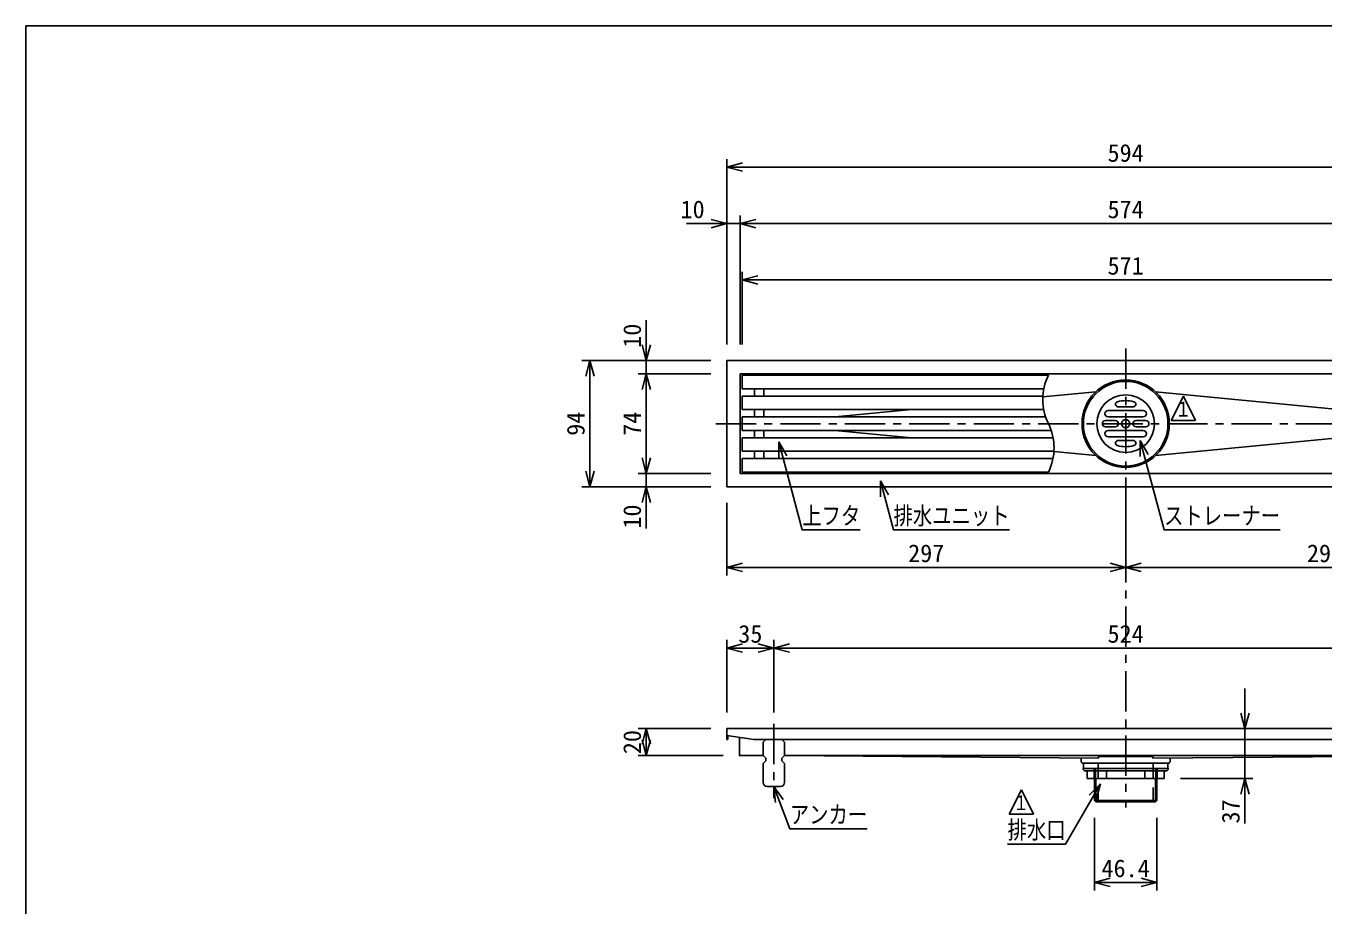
# Model space of a CAD drawing. Units: millimetres, scale not verified. Extents: x -819 to 819, y -558 to 522.
# Drawn here: x -819 to 147, y -132 to 522 of the extents above; entities that cross this region are included whole.
import ezdxf
from ezdxf.enums import TextEntityAlignment as Align

# ---------------------------------------------------------------- set-up
doc = ezdxf.new("R2010")
doc.units = ezdxf.units.MM
doc.header["$LTSCALE"] = 6
doc.linetypes.add('CHAIN1', pattern=[8, 5, -1, 1, -1])
doc.linetypes.add('DASHED2', pattern=[3, 2, -1])
for name, color, linetype in [('0-0_計極細', 2, 'Continuous'), ('0-1_計細線', 3, 'Continuous'), ('0-5_寸法線', 7, 'Continuous'), ('0-7_枠細線', 5, 'Continuous'), ('0-8_枠中線', 5, 'Continuous')]:
    doc.layers.add(name, color=color, linetype=linetype)
doc.styles.add('ＭＳ ゴシック', font='')
doc.styles.get('ＭＳ ゴシック').set_extended_font_data('MS Gothic')

msp = doc.modelspace()

# ---------------------------------------------------------------- linework, layer by layer
at = {"layer": '0-0_計極細', "linetype": 'CHAIN1'}
for p, q in [((0, 281.812), (0, -59.657)), ((-305.171, 225.944), (305.857, 225.944)), ((-262, 2.586), (-262, -52.684))]:
    msp.add_line(p, q, dxfattribs=at)
at = {"layer": '0-0_計極細'}
for p, q in [((-276.45, 251.944), (-276.45, 246.444)), ((-269.55, 251.944), (-269.55, 246.444)), ((-61.682, 245.901), (-22.153, 249.725)), ((268.004, 225.944), (22.153, 249.725)), ((-276.45, 236.444), (-276.45, 230.944)), ((-269.55, 236.444), (-269.55, 230.944)), ((-216.312, 230.944), (-159.45, 236.444)), ((268.004, 225.944), (22.153, 202.164)), ((-276.45, 215.444), (-276.45, 220.944)), ((-269.55, 215.444), (-269.55, 220.944)), ((-216.312, 220.944), (-159.45, 215.444)), ((-276.45, 199.944), (-276.45, 205.444)), ((-269.55, 199.944), (-269.55, 205.444)), ((-53.423, 205.189), (-22.153, 202.164)), ((-20.31, -21.856), (0, -21.856)), ((0, -21.856), (20.31, -21.856)), ((-23.5, -38.256), (-23.5, -30.756)), ((-23.5, -30.756), (-22.5, -31.756)), ((-23.5, -38.256), (-22.5, -37.256)), ((-22.5, -37.256), (-22.5, -31.756)), ((-22.2, -38.256), (-22.2, -55.556)), ((22.2, -38.256), (22.2, -55.556)), ((23.5, -30.756), (22.5, -31.756)), ((22.5, -37.256), (22.5, -31.756)), ((23.5, -38.256), (22.5, -37.256)), ((23.5, -38.256), (23.5, -30.756)), ((23.2, -54.556), (-23.2, -54.556))]:
    msp.add_line(p, q, dxfattribs=at)
at = {"layer": '0-0_計極細', "linetype": 'DASHED2'}
for p, q in [((-20.5, -26.756), (-20.5, -55.556)), ((20.5, -26.756), (20.5, -55.556))]:
    msp.add_line(p, q, dxfattribs=at)
at = {"layer": '0-0_計極細'}
for centre, start, end in [((-21.058, 243.944), 153.73196, 206.26804), ((-94.001, 207.944), 333.73196, 26.26804)]:
    msp.add_arc(centre, 40.671, start, end, dxfattribs=at)
at = {"layer": '0-1_計細線'}
for p, q in [((-285.5, 261.944), (-285.5, 251.944)), ((-57.529, 261.944), (-285.5, 261.944)), ((-285.5, 251.944), (-60.935, 251.944)), ((-285.5, 246.444), (-285.5, 236.444)), ((-61.652, 246.444), (-285.5, 246.444)), ((-285.5, 236.444), (-61.032, 236.444)), ((13.15, 235.694), (-13.15, 235.694)), ((5.5, 238.394), (-5.5, 238.394)), ((-285.5, 230.944), (-285.5, 220.944)), ((-59.596, 230.944), (-285.5, 230.944)), ((-7.7, 228.294), (-15, 228.294)), ((-7.7, 223.594), (-15, 223.594)), ((13.15, 230.994), (-13.15, 230.994)), ((15, 228.294), (7.7, 228.294)), ((15, 223.594), (7.7, 223.594)), ((-285.5, 220.944), (-55.463, 220.944)), ((-285.5, 215.444), (-285.5, 205.444)), ((-54.027, 215.444), (-285.5, 215.444)), ((13.15, 220.894), (-13.15, 220.894)), ((13.15, 216.194), (-13.15, 216.194)), ((5.5, 213.494), (-5.5, 213.494)), ((-285.5, 205.444), (-53.406, 205.444)), ((-285.5, 199.944), (-285.5, 189.944)), ((-54.124, 199.944), (-285.5, 199.944)), ((-285.5, 189.944), (-57.529, 189.944)), ((-297, -1.056), (-297, -9.056)), ((-297, -9.056), (-296.3, -9.056)), ((-296.983, -6.063), (-277, -9.053)), ((-296.3, -9.055), (-296.3, -6.165)), ((-277, -9.056), (277, -9.056)), ((-268, -9.056), (-270, -11.056)), ((-254, -11.056), (-256, -9.056)), ((-270, -21.056), (-270, -11.056)), ((-254, -21.056), (-254, -11.056)), ((-270, -21.056), (-268, -23.056)), ((-268, -25.056), (-270, -27.056)), ((-270, -27.056), (-270, -41.056)), ((-268, -23.056), (-268, -25.056)), ((-254, -21.056), (-256, -23.056)), ((-256, -23.056), (-256, -25.056)), ((-256, -25.056), (-254, -27.056)), ((-20.31, -23.034), (-254.046, -21.101)), ((0, -21.056), (-254, -21.056)), ((-254, -27.056), (-254, -41.056)), ((-33.2, -22.987), (-33.2, -25.256)), ((-31.7, -26.756), (0, -26.756)), ((-31.5, -30.756), (-31.5, -26.756)), ((-20.31, -21.056), (-20.31, -23.035)), ((254, -21.056), (0, -21.056)), ((31.7, -26.756), (0, -26.756)), ((20.31, -21.056), (20.31, -23.035)), ((20.31, -23.034), (254.046, -21.101)), ((31.5, -30.756), (31.5, -26.756)), ((33.2, -22.987), (33.2, -25.256)), ((-31.7, -30.756), (31.7, -30.756)), ((29.9, -32.556), (-29.9, -32.556)), ((-28.75, -32.556), (-28.75, -38.256)), ((-28.75, -38.256), (28.75, -38.256)), ((-23.2, -38.256), (-23.2, -54.556)), ((-14.375, -38.256), (-14.375, -32.556)), ((14.375, -38.256), (14.375, -32.556)), ((23.2, -38.256), (23.2, -54.556)), ((28.75, -32.556), (28.75, -38.256)), ((-267, -44.056), (-257, -44.056)), ((-22.2, -55.556), (-23.2, -54.556)), ((-22.2, -55.556), (22.2, -55.556)), ((22.2, -55.556), (23.2, -54.556))]:
    msp.add_line(p, q, dxfattribs=at)
for points in [[(297, 178.944), (297, 272.944), (-297, 272.944), (-297, 178.944)], [(-287, 262.944), (-287, 188.944), (287, 188.944), (287, 262.944)]]:
    msp.add_lwpolyline(points, close=True, dxfattribs=at)
for points in [[(297, -9.056), (297, -1.056), (-297, -1.056)], [(-270, -21.056), (-287.7, -21.056), (-287.7, -7.452)]]:
    msp.add_lwpolyline(points, dxfattribs=at)
for radius in [32.5, 31.5, 21.5, 3.1]:
    msp.add_circle((0, 225.944), radius, dxfattribs=at)
for centre, radius, start, end in [((-5.5, 240.394), 2, 108.40042, 270), ((0, 219.264), 23.831, 75.09095, 104.90905), ((5.5, 240.394), 2, 270, 71.59958), ((-13.15, 233.344), 2.35, 90, 180), ((-13.15, 233.344), 2.35, 180, 270), ((13.15, 233.344), 2.35, 0, 90), ((13.15, 233.344), 2.35, 270, 360), ((-15, 225.944), 2.35, 90, 180), ((-15, 225.944), 2.35, 180, 270), ((-7.7, 225.944), 2.35, 0, 90), ((-7.7, 225.944), 2.35, 270, 360), ((7.7, 225.944), 2.35, 90, 180), ((7.7, 225.944), 2.35, 180, 270), ((15, 225.944), 2.35, 0, 90), ((15, 225.944), 2.35, 270, 360), ((-13.15, 218.544), 2.35, 90, 180), ((-13.15, 218.544), 2.35, 180, 270), ((-5.5, 211.494), 2, 90, 251.59958), ((5.5, 211.494), 2, 288.40042, 90), ((13.15, 218.544), 2.35, 0, 90), ((13.15, 218.544), 2.35, 270, 360), ((0, 232.625), 23.831, 255.09095, 284.90905), ((-31.7, -25.256), 1.5, 180, 270), ((-31.7, -25.256), 1.5, 180, 270), ((31.7, -25.256), 1.5, 270, 360), ((31.7, -25.256), 1.5, 270, 360), ((-29.9, -30.756), 1.8, 180, 270), ((29.9, -30.756), 1.8, 270, 360), ((-267, -41.056), 3, 180, 270), ((-257, -41.056), 3, 270, 360)]:
    msp.add_arc(centre, radius, start, end, dxfattribs=at)
at = {"layer": '0-5_寸法線'}
for p, q in [((-297, 284.944), (-297, 422.944)), ((-297, 416.944), (-285.409, 420.05)), ((-297, 416.944), (-285.409, 413.839)), ((-297, 416.944), (297, 416.944)), ((-297, 374.944), (-308.591, 378.05)), ((-297, 284.944), (-297, 380.944)), ((-287, 284.944), (-287, 380.944)), ((-287, 374.944), (-275.409, 378.05)), ((-327, 374.944), (-287, 374.944)), ((-297, 374.944), (-308.591, 371.839)), ((-287, 374.944), (-275.409, 371.839)), ((-287, 374.944), (287, 374.944)), ((-285.5, 284.944), (-285.5, 338.944)), ((-285.5, 332.944), (-273.909, 336.05)), ((-285.5, 332.944), (-273.909, 329.839)), ((-285.5, 332.944), (285.5, 332.944)), ((-357, 262.944), (-357, 302.944)), ((-357, 272.944), (-360.106, 284.536)), ((-357, 272.944), (-353.894, 284.536)), ((-309, 272.944), (-405, 272.944)), ((-399, 272.944), (-402.106, 261.353)), ((-399, 272.944), (-395.894, 261.353)), ((-399, 178.944), (-399, 272.944)), ((-309, 272.944), (-363, 272.944)), ((-309, 262.944), (-363, 262.944)), ((-357, 262.944), (-360.106, 251.353)), ((-357, 262.944), (-353.894, 251.353)), ((-357, 188.944), (-357, 262.944)), ((10.85, 213.484), (10.838, 201.484)), ((10.85, 213.484), (16.84, 203.086)), ((-258.41, 212.515), (-258.418, 200.515)), ((-258.41, 212.515), (-252.417, 202.119)), ((-357, 188.944), (-360.106, 200.536)), ((-357, 188.944), (-353.894, 200.536)), ((-399, 178.944), (-402.106, 190.536)), ((-399, 178.944), (-395.894, 190.536)), ((-309, 188.944), (-363, 188.944)), ((-357, 147.82), (-357, 188.944)), ((-309, 178.944), (-405, 178.944)), ((-309, 178.944), (-363, 178.944)), ((-357, 178.944), (-360.106, 167.353)), ((-357, 178.944), (-353.894, 167.353)), ((-182.664, 183.447), (-182.671, 171.447)), ((-182.664, 183.447), (-176.67, 173.051)), ((-297, 166.944), (-297, 112.944)), ((0, 166.944), (0, 112.944)), ((-297, 118.944), (-285.409, 122.05)), ((-297, 118.944), (-285.409, 115.839)), ((-297, 118.944), (0, 118.944)), ((0, 118.944), (-11.591, 122.05)), ((0, 118.944), (-11.591, 115.839)), ((0, 118.944), (11.591, 122.05)), ((0, 118.944), (11.591, 115.839)), ((0, 118.944), (297, 118.944)), ((-297, 10.944), (-297, 64.944)), ((-297, 58.944), (-285.409, 62.05)), ((-297, 58.944), (-285.409, 55.839)), ((-297, 58.944), (-262, 58.944)), ((-262, 58.944), (-273.591, 62.05)), ((-262, 58.944), (-273.591, 55.839)), ((-262, 10.944), (-262, 64.944)), ((-262, 58.944), (-250.409, 62.05)), ((-262, 58.944), (-250.409, 55.839)), ((-262, 58.944), (262, 58.944)), ((88.75, -71.661), (88.75, 28.944)), ((88.75, -1.056), (85.644, 10.536)), ((88.75, -1.056), (91.856, 10.536)), ((-309, -1.056), (-363, -1.056)), ((-357, -1.056), (-360.106, -12.647)), ((-357, -21.056), (-360.106, -9.464)), ((-357, -1.056), (-353.894, -12.647)), ((-357, -21.056), (-357, -1.056)), ((-357, -21.056), (-353.894, -9.464)), ((40.75, -1.056), (94.75, -1.056)), ((-299.7, -21.056), (-363, -21.056)), ((40.75, -38.256), (94.75, -38.256)), ((88.75, -38.256), (85.644, -49.847)), ((88.75, -38.256), (91.856, -49.847)), ((-262.012, -44.023), (-255.017, -53.774)), ((-262.012, -44.023), (-260.83, -55.965)), ((-18.729, -42.223), (-27.243, -50.68)), ((-18.729, -42.223), (-21.874, -53.804)), ((-23.2, -67.556), (-23.2, -121.556)), ((23.2, -67.556), (23.2, -121.556)), ((-23.2, -115.556), (-11.609, -112.45)), ((-23.2, -115.556), (-11.609, -118.661)), ((-23.2, -115.556), (23.2, -115.556)), ((23.2, -115.556), (11.609, -112.45)), ((23.2, -115.556), (11.609, -118.661))]:
    msp.add_line(p, q, dxfattribs=at)
for points in [[(10.85, 213.484), (28.617, 146.925), (115.017, 146.925)], [(-258.41, 212.515), (-240.879, 146.925), (-197.679, 146.925)], [(-182.664, 183.447), (-172.902, 146.925), (-86.502, 146.925)], [(-262.012, -44.023), (-250.136, -75.529), (-192.536, -75.529)], [(-18.729, -42.223), (-44.738, -86.923), (-87.938, -86.923)]]:
    msp.add_lwpolyline(points, dxfattribs=at)
at = {"layer": '0-7_枠細線'}
for p, q in [((43, 246.339), (34, 228.339)), ((52, 228.339), (43, 246.339)), ((34, 228.339), (52, 228.339)), ((-77.703, -46.608), (-86.703, -64.608)), ((-68.703, -64.608), (-77.703, -46.608)), ((-86.703, -64.608), (-68.703, -64.608))]:
    msp.add_line(p, q, dxfattribs=at)
at = {"layer": '0-8_枠中線'}
msp.add_lwpolyline([(-819, -558), (-819, 522), (819, 522), (819, -558)], close=True, dxfattribs=at)

# ---------------------------------------------------------------- texts
at = {"layer": '0-5_寸法線', "style": 'ＭＳ ゴシック'}
for s, p in [('594', (-13.5, 416.944)), ('10', (-331.493, 374.944)), ('574', (-13.5, 374.944)), ('571', (-13.5, 332.944)), ('297', (-162, 118.944)), ('297', (135, 118.944)), ('35', (-288.5, 58.944)), ('524', (-13.5, 58.944)), ('46.4', (-18, -115.556))]:
    msp.add_text(s, height=13.2, dxfattribs=at).set_placement(p, align=Align.BOTTOM_LEFT)
for s, p in [('10', (-357, 282.459)), ('94', (-399, 216.944)), ('74', (-357, 216.944)), ('10', (-357, 147.82)), ('20', (-357, -20.056)), ('37', (88.75, -71.661))]:
    msp.add_text(s, height=13.2, rotation=90, dxfattribs=at).set_placement(p, align=Align.BOTTOM_LEFT)
at = {"layer": '0-5_寸法線', "style": 'ＭＳ ゴシック', "width": 0.8}
for s, p in [('上フタ', (-240.879, 146.925)), ('排水ユニット', (-172.902, 146.925)), ('ストレーナー', (28.617, 146.925)), ('アンカー', (-250.136, -75.529)), ('排水口', (-87.938, -86.923))]:
    msp.add_text(s, height=13.2, dxfattribs=at).set_placement(p, align=Align.BOTTOM_LEFT)
at = {"layer": '0-7_枠細線', "style": 'ＭＳ ゴシック', "width": 0.8}
for p in [(36.838, 227.971), (-83.865, -64.976)]:
    msp.add_text('１', height=11, dxfattribs=at).set_placement(p, align=Align.BOTTOM_LEFT)

doc.saveas('drawing.dxf')
